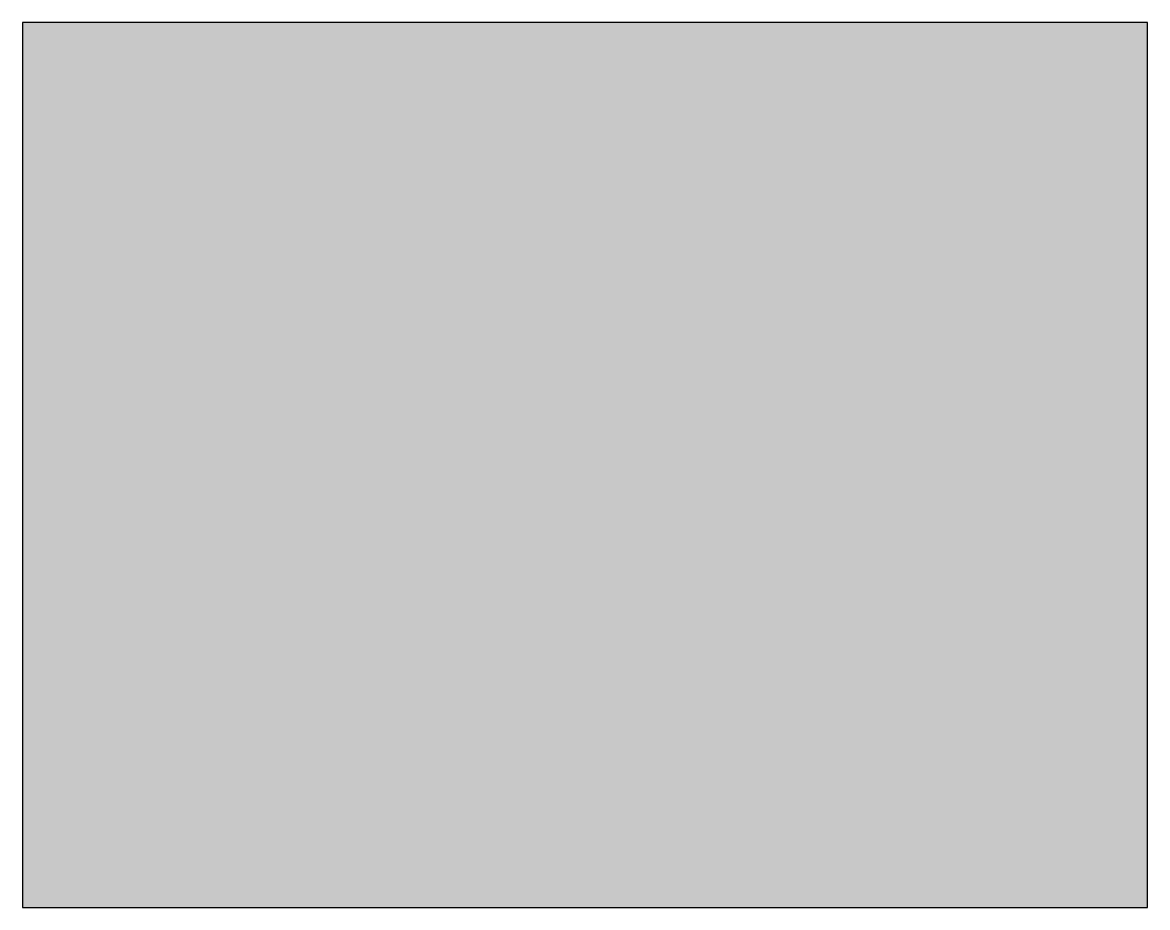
# Model space of a CAD drawing. Header units: millimetres. Extents: x -100 to 133, y -100 to 83.
import ezdxf

# ---------------------------------------------------------------- set-up
doc = ezdxf.new("R2010")
doc.units = ezdxf.units.MM

msp = doc.modelspace()

# ---------------------------------------------------------------- hatches: boundary and pattern name
at = {"transparency": 33554513}
h = msp.add_hatch(color=256, dxfattribs=at)
h.set_gradient(color1=(0, 0, 255), color2=(255, 255, 0), tint=1)
h.paths.add_polyline_path([(-100, -100), (133.08, -100), (133.08, 83.41), (-100, 83.41)])

# ---------------------------------------------------------------- linework, layer by layer
msp.add_lwpolyline([(-100, -100), (133.08, -100), (133.08, 83.41), (-100, 83.41)], close=True)
msp.add_lwpolyline([(-100, -100), (133.08, -100), (133.08, 83.41), (-100, 83.41)], close=True)

doc.saveas('drawing.dxf')
